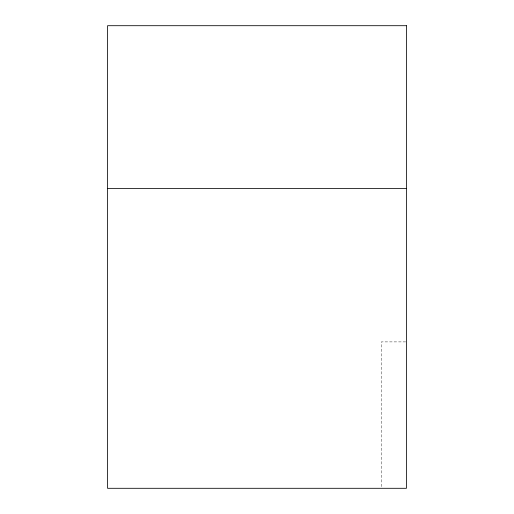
<?xml version="1.0" encoding="UTF-8"?>
<svg xmlns="http://www.w3.org/2000/svg" width="514" height="514" viewBox="0 0 514 514"><rect width="100%" height="100%" fill="white"/><g stroke="black" fill="none" stroke-linecap="round" stroke-linejoin="round"><path stroke-width="0.39" stroke-dasharray="2.57 1.93" d="M405.649 341.894L381.311 341.894L381.311 487.497"/><path stroke-width="0.77" d="M107.567 188.561L406.433 188.561M406.433 25.7L107.567 25.7L107.567 488.3L406.433 488.3L406.433 25.7"/></g></svg>
